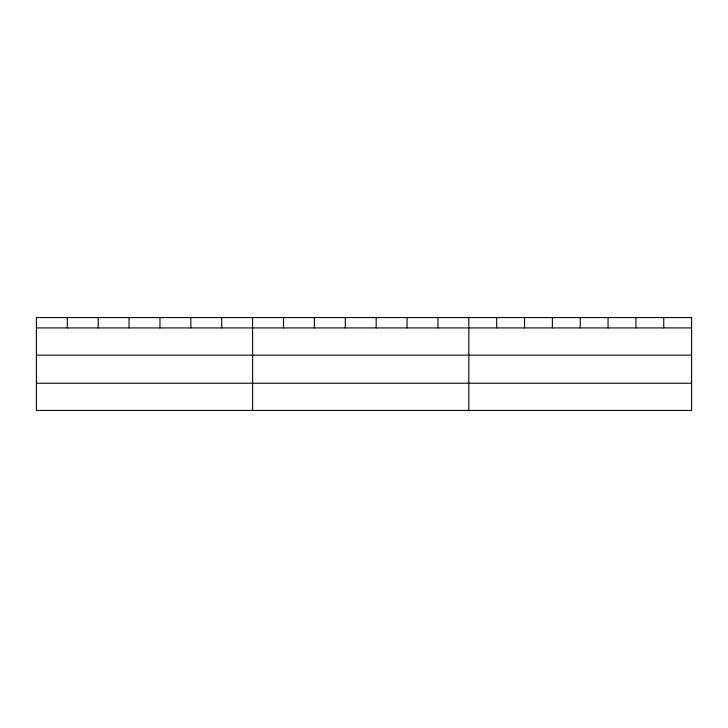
<?xml version="1.0" encoding="UTF-8"?>
<svg xmlns="http://www.w3.org/2000/svg" width="728" height="728" viewBox="0 0 728 728"><rect width="100%" height="100%" fill="white"/><g stroke="black" fill="none" stroke-linecap="round" stroke-linejoin="round"><path stroke-width="1.09" d="M36.4 327.928L691.6 327.928M36.4 355.155L691.6 355.155M36.4 383.21L691.6 383.21M663.754 317.563L663.754 327.928M635.908 317.563L635.908 327.928M608.062 317.563L608.062 327.928M580.216 317.563L580.216 327.928M552.37 317.563L552.37 327.928M524.524 317.563L524.524 327.928M496.678 317.563L496.678 327.928M468.832 317.563L468.832 410.437M437.947 317.563L437.947 327.928M407.052 317.563L407.052 327.928M376.167 317.563L376.167 327.928M345.281 317.563L345.281 327.928M314.396 317.563L314.396 327.928M283.501 317.563L283.501 327.928M252.616 317.563L252.616 410.437M221.731 317.563L221.731 327.928M190.836 317.563L190.836 327.928M159.951 317.563L159.951 327.928M129.065 317.563L129.065 327.928M98.18 317.563L98.18 327.928M67.285 317.563L67.285 327.928M691.6 317.563L36.4 317.563L36.4 410.437L691.6 410.437L691.6 317.563"/></g></svg>
